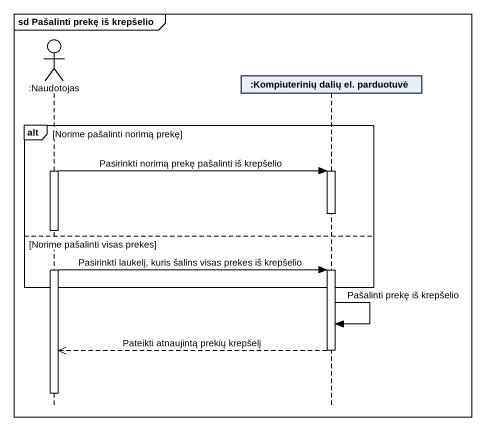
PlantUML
@startuml
mainframe sd Pašalinti prekę iš krepšelio
hide footbox
actor ":Naudotojas" as Naudotojas
participant ":Kompiuterinių dalių el. parduotuvė" as Kompiuterinių_dalių_el

alt Norime pašalinti norimą prekę
  activate Naudotojas
  Naudotojas -> Kompiuterinių_dalių_el : Pasirinkti norimą prekę pašalinti iš krepšelio
  activate Kompiuterinių_dalių_el
  deactivate Kompiuterinių_dalių_el
else Norime pašalinti visas prekes
  Naudotojas -> Kompiuterinių_dalių_el : Pasirinkti laukelį, kuris šalins visas prekes iš krepšelio
  activate Kompiuterinių_dalių_el
end
Kompiuterinių_dalių_el -> Kompiuterinių_dalių_el : Pašalinti prekę iš krepšelio
Kompiuterinių_dalių_el -->> Naudotojas : Pateikti atnaujintą prekių krepšelį
deactivate Kompiuterinių_dalių_el
deactivate Naudotojas
@enduml
